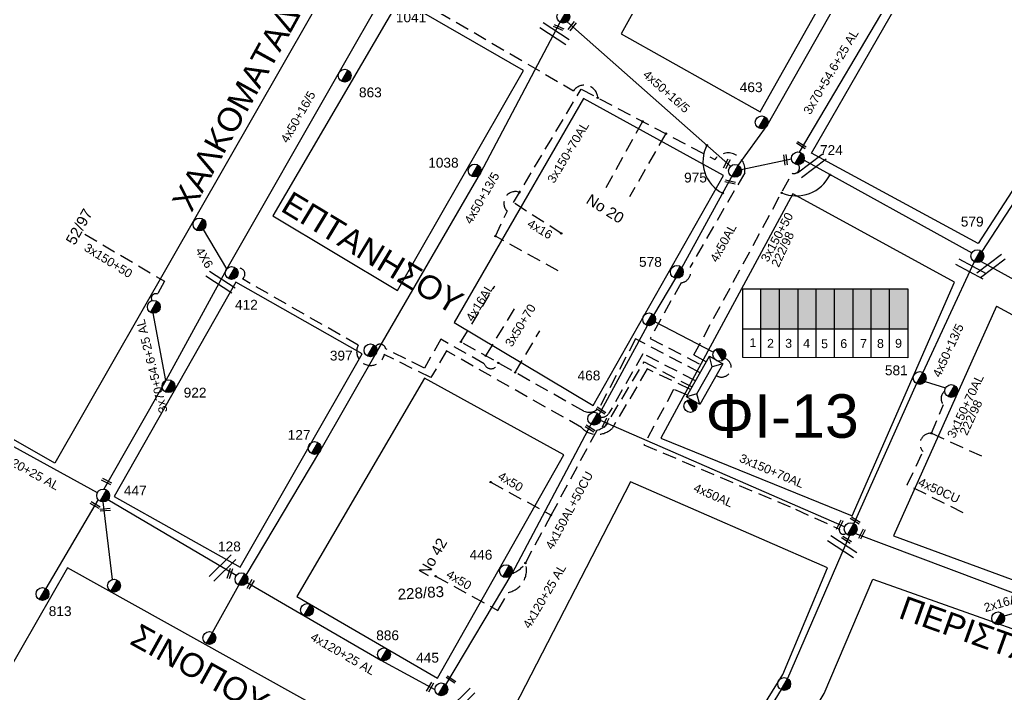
# Model space of a CAD drawing. Header units: millimetres. Extents: x 1421 to 7547, y 822 to 1873.
# Drawn here: x 6842.7 to 7024, y 1030.6 to 1154.7 of the extents above; entities that cross this region are included whole.
import ezdxf
from ezdxf.enums import TextEntityAlignment as Align

# ---------------------------------------------------------------- set-up
doc = ezdxf.new("R2010")
doc.units = ezdxf.units.MM
doc.linetypes.add('DASHED', pattern=[19.05, 12.7, -6.35])
doc.layers.get('0').update_dxf_attribs({"lineweight": 30})
for name, color, linetype, lineweight in [('2x16AL', 7, 'Continuous', 30), ('3x50+70', 7, 'Continuous', 30), ('4x150AL+50CU', 7, 'Continuous', 30), ('4x50+13_5', 7, 'Continuous', 30), ('4x50+16_5', 7, 'Continuous', 30), ('4x50AL', 7, 'Continuous', 30), ('Pillar OTE', 7, 'Continuous', 30), ('TEXT_ΚΑΛΩΔΙΩΝ', 7, 'Continuous', 30), ('Άγνωστο εναέριο καλώδιο', 7, 'Continuous', 30), ('Άγνωστο Υπόγειο Καλώδιο', 7, 'DASHED', 30), ('Γυμνά εναέρια ΧΤ (3Φ)   4x16AL', 7, 'Continuous', 30), ('Γυμνά εναέρια ΧΤ και ΦΟΠ (3Φ)   4x50+16AL', 7, 'Continuous', 30), ('Καλώδια ΧΤ   3x150+50CU', 7, 'DASHED', 30), ('Καλώδια ΧΤ   3x150+70AL', 7, 'DASHED', 30), ('Καλώδια ΧΤ   3x150AL+50CU', 7, 'DASHED', 30), ('Μηχανική τομή', 7, 'Continuous', 30), ('Στύλος ΦΜ', 7, 'Continuous', 30), ('Στύλος ΦΜ @ 1', 7, 'Continuous', 30), ('ΣΥΝ.ΚΑΛ4Χ6', 7, 'YPARXSK3X70+54', 30), ('Συνδέσεις', 7, 'Continuous', 30), ('Συνεστραμμένα ΧΤ   3x70+54.6+25 AL', 7, 'SYN_LINE', 30), ('Συνεστραμμένα ΧΤ  4x120+25 AL', 7, 'SYN_LINE', 30), ('Τομή', 7, 'Continuous', 30), ('Υποσταθμός εναέριος 2 στύλων', 7, 'Continuous', 30), ('Υποσταθμός πόλεως', 7, 'Continuous', 30), ('Υπόβαθρο ΔΕΗ', 7, 'Continuous', 30), ('Υπόγεια Καλώδια Δικτύου ΧΤ  4x16AL', 7, 'DASHED', 30)]:
    doc.layers.add(name, color=color, linetype=linetype, lineweight=lineweight)
doc.styles.add('arial', font='arial.ttf')
doc.styles.get("Standard").update_dxf_attribs({"font": 'arial.ttf'})
doc.linetypes.add('SYN_LINE', pattern='A,0.5,-0.0001,["/\\/\\/\\/",Standard,S=0.1,R=0,X=0,Y=-0.05],-0.25', length=0.7501)
doc.linetypes.add('YPARXSK3X70+54', pattern='A,2.5,[131,ltypeshp.shx,S=1,R=0,X=-9e-10,Y=0],-1e-11,[131,ltypeshp.shx,S=-1,R=180,X=2,Y=0],-4.1,[131,ltypeshp.shx,S=1,R=0,X=-0.1,Y=0],-1.9,2,0', length=10.5)

# ---------------------------------------------------------------- blocks, each defined once
blk = doc.blocks.new('ΥΠΑΡΧΩΝ ΤΣΙΜΕΝΤΕΝΙΟΣ ΣΤΥΛΟΣ')
at = {"layer": 'Στύλος ΦΜ'}
blk.add_hatch(color=7, dxfattribs=at).paths.add_polyline_path([(-1.29, -2.28, 0.574793), (2.62, 0, 0.268822), (1.3, 2.27)])
at = {"layer": 'Στύλος ΦΜ', "color": 7}
blk.add_line((-1.29, -2.28), (1.3, 2.27), dxfattribs=at)
blk.add_circle((0, 0), 2.62, dxfattribs=at)
at = {"layer": 'Στύλος ΦΜ', "flags": 4}
for tag, p in [('ΑΡΙΘΜΟΣ', (-4.68, 8.05)), ('ΤΥΠΟΣ', (-4.91, 3.03))]:
    blk.add_attdef(tag, p, '', height=4, dxfattribs=at)
blk = doc.blocks.new('ΜΗΧΑΝΙΚΗ ΤΟΜΗ')
at = {"layer": 'Μηχανική τομή', "lineweight": -3, "ltscale": 40}
for p, q in [((-3.78, 1.15), (3.8, 1.15)), ((3.8, -0.4), (-3.78, -0.4))]:
    blk.add_line(p, q, dxfattribs=at)
blk = doc.blocks.new('ΤΟΜΗ')
at = {"layer": 'Τομή', "lineweight": -3, "ltscale": 40}
for p, q in [((-11.37, 1.1), (11.37, 1.1)), ((11.37, -3.57), (-11.37, -3.57))]:
    blk.add_line(p, q, dxfattribs=at)
blk = doc.blocks.new('ΥΠΟΣΤΑΘΜΟΣ ΕΝΑΕΡΙΟΣ ΕΠΙ 2 ΣΤΥΛΩΝ')
at = {"layer": 'Υποσταθμός εναέριος 2 στύλων', "linetype": 'Continuous', "lineweight": -3}
for points in [[(-11.97, -2.11, 0.574793), (-8.45, -0.07, 0.268822), (-9.64, 1.98)], [(9.68, -2.15, 0.574793), (13.19, -0.1, 0.268822), (12.01, 1.95)]]:
    blk.add_hatch(color=256, dxfattribs=at).paths.add_polyline_path(points)
for p, q in [((-11.97, -2.11), (-9.64, 1.98)), ((9.68, -2.15), (12.01, 1.95))]:
    blk.add_line(p, q, dxfattribs=at)
for centre in [(-10.81, -0.07), (10.84, -0.1)]:
    blk.add_circle(centre, 2.36, dxfattribs=at)
at = {"layer": 'Υποσταθμός πόλεως', "linetype": 'Continuous', "lineweight": -3, "ltscale": 40}
blk.add_lwpolyline([(-8.57, 2.82), (8.57, 2.82), (8.57, -2.82), (-8.57, -2.82)], close=True, dxfattribs=at)
for points in [[(-5.75, 0), (-8.57, 2.82)], [(-8.57, -2.82), (-5.75, 0)], [(-5.75, 0), (5.75, 0)], [(5.75, 0), (8.57, 2.82)], [(8.57, -2.82), (5.75, 0)]]:
    blk.add_lwpolyline(points, dxfattribs=at)
at = {"layer": 'Υποσταθμός εναέριος 2 στύλων', "ltscale": 40, "flags": 1}
for tag, p in [('ΜΕΤΑΣΧΗΜΑΤΙΣΜΟΣ', (14.09, 2.51)), ('ΙΣΧΥΣ', (14.07, -0.28)), ('ΑΡΙΘΜΟΣ', (14.19, -3))]:
    blk.add_attdef(tag, p, '', height=1.8, dxfattribs=at)
blk = doc.blocks.new('_ΣΥΝΔΕΣΗ')
at = {"layer": 'Συνδέσεις', "linetype": 'SYN_LINE', "ltscale": 40}
blk.add_hatch(color=256, dxfattribs=at).paths.add_polyline_path([(0.5, -0.01, 1), (-0.5, -0.01, 1)])
at = {"layer": 'Συνδέσεις'}
blk.add_circle((0, -0.01), 0.5, dxfattribs=at)

msp = doc.modelspace()

# ---------------------------------------------------------------- hatches: boundary and pattern name
at = {"layer": 'Γυμνά εναέρια ΧΤ και ΦΟΠ (3Φ)   4x50+16AL', "lineweight": -2, "ltscale": 0.2}
h = msp.add_hatch(color=6, dxfattribs=at)
h.dxf.hatch_style = 1
h.paths.add_polyline_path([(7005.92, 1105.19), (7002.6, 1105.19), (7002.6, 1097.81), (7005.92, 1097.81)])
at = {"layer": 'Καλώδια ΧΤ   3x150+50CU', "linetype": 'DASHED', "lineweight": -3, "ltscale": 0.2}
h = msp.add_hatch(color=151, dxfattribs=at)
h.dxf.hatch_style = 1
h.paths.add_polyline_path([(6978.92, 1097.83), (6982.36, 1097.83), (6982.36, 1105.19), (6978.92, 1105.19)])
h = msp.add_hatch(color=30, dxfattribs=at)
h.dxf.hatch_style = 1
h.paths.add_polyline_path([(6982.36, 1097.83), (6985.8, 1097.83), (6985.8, 1105.19), (6982.36, 1105.19)])
h = msp.add_hatch(color=27, dxfattribs=at)
h.dxf.hatch_style = 1
h.paths.add_polyline_path([(6989.09, 1105.19), (6985.8, 1105.19), (6985.8, 1097.83), (6989.09, 1097.82)])
h = msp.add_hatch(color=85, dxfattribs=at)
h.dxf.hatch_style = 1
h.paths.add_polyline_path([(6992.48, 1097.82), (6992.48, 1105.19), (6989.09, 1105.19), (6989.09, 1097.82)])
h = msp.add_hatch(color=2, dxfattribs=at)
h.dxf.hatch_style = 1
h.paths.add_polyline_path([(6995.88, 1105.19), (6992.48, 1105.19), (6992.48, 1097.82), (6995.88, 1097.82)])
h = msp.add_hatch(color=5, dxfattribs=at)
h.dxf.hatch_style = 1
h.paths.add_polyline_path([(6999.21, 1105.19), (6995.88, 1105.19), (6995.88, 1097.82), (6999.21, 1097.81)])
h = msp.add_hatch(color=133, dxfattribs=at)
h.dxf.hatch_style = 1
h.paths.add_polyline_path([(6999.21, 1097.81), (7002.6, 1097.81), (7002.6, 1105.19), (6999.21, 1105.19)])

# ---------------------------------------------------------------- linework, layer by layer
at = {"layer": '2x16AL', "color": 30, "lineweight": -3, "ltscale": 0.2}
msp.add_lwpolyline([(7031.01, 1047.12), (7023.66, 1044.97)], dxfattribs=at)
at = {"layer": '3x50+70', "color": 2, "linetype": 'DASHED', "lineweight": -3, "ltscale": 0.2}
msp.add_lwpolyline([(6928.38, 1092.85), (6934.3, 1102.59)], dxfattribs=at)
at = {"layer": '4x150AL+50CU', "color": 27, "linetype": 'DASHED', "lineweight": -3, "ltscale": 0.2}
msp.add_lwpolyline([(6930.57, 1046.07), (6932.52, 1049.37, 0.445298), (6935.65, 1054.76), (6940.38, 1063.56), (6948.82, 1079.21, 0.269881), (6951.39, 1081.65), (6957.46, 1091.75), (6966.28, 1087.14)], format="xyb", dxfattribs=at)
msp.add_arc((6931.59, 1057.44), 4.86, 289.2525, 326.6263, dxfattribs=at)
at = {"layer": '4x50+13_5', "color": 2, "lineweight": -3, "ltscale": 0.2}
for points in [[(6884.35, 1052.56), (6897.89, 1075.28), (6908.3, 1093.5), (6927.39, 1126.44), (6942.03, 1154.19)], [(7019.4, 1110.23), (7041.5, 1098.07), (7054.64, 1091.32), (7072.79, 1081.68), (7084.91, 1075.85), (7101.79, 1069.38), (7117.21, 1062.59)]]:
    msp.add_lwpolyline(points, dxfattribs=at)
at = {"layer": '4x50+13_5', "color": 5, "lineweight": -3, "ltscale": 0.2}
for points in [[(7018.15, 1110.17), (7008.71, 1089.8)], [(7007.55, 1087.75), (6996.01, 1062.03)]]:
    msp.add_lwpolyline(points, dxfattribs=at)
at = {"layer": '4x50+13_5', "color": 1, "lineweight": -3, "ltscale": 0.2}
for points in [[(6995.2, 1059.85), (6983.81, 1033.55)], [(6982.64, 1031.5), (6967.45, 1006.7)]]:
    msp.add_lwpolyline(points, dxfattribs=at)
at = {"layer": '4x50+16_5', "color": 30, "lineweight": -3, "ltscale": 0.2}
msp.add_lwpolyline([(6916.4, 1169.85), (6909.67, 1159.55), (6901.43, 1145), (6880.75, 1108.86)], dxfattribs=at)
at = {"layer": '4x50+16_5', "color": 6, "lineweight": -3, "ltscale": 0.2}
msp.add_lwpolyline([(6943.3, 1154.26), (6973.37, 1127.74)], dxfattribs=at)
at = {"layer": '4x50+16_5', "color": 5, "lineweight": -3, "ltscale": 0.2}
msp.add_lwpolyline([(7029.97, 1128.04), (7019.55, 1112.04)], dxfattribs=at)
at = {"layer": '4x50+16_5', "color": 151, "lineweight": -3, "ltscale": 0.2}
msp.add_lwpolyline([(6880.75, 1108.86), (6869.58, 1088.35), (6858.14, 1068.35)], dxfattribs=at)
at = {"layer": '4x50+16_5', "color": 2, "lineweight": -3, "ltscale": 0.2}
msp.add_lwpolyline([(6878.14, 1042.01), (6883, 1050.7)], dxfattribs=at)
at = {"layer": '4x50AL', "color": 5, "lineweight": -3, "ltscale": 0.2}
msp.add_lwpolyline([(6974.75, 1127.89), (6980.1, 1135.22), (6998.87, 1168.41), (7014.67, 1196.63), (7028.24, 1222.02)], dxfattribs=at)
at = {"layer": '4x50AL', "color": 6, "lineweight": -3, "ltscale": 0.2}
for points in [[(6964.41, 1109.03), (6973.59, 1125.84)], [(6959.28, 1100.36), (6963.29, 1107.14)]]:
    msp.add_lwpolyline(points, dxfattribs=at)
at = {"layer": '4x50AL', "color": 30, "lineweight": -3, "ltscale": 0.2}
msp.add_lwpolyline([(6994.33, 1061.42), (6949.43, 1080.97)], dxfattribs=at)
at = {"layer": '4x50AL', "color": 27, "linetype": 'DASHED', "lineweight": -3, "ltscale": 0.2}
for points in [[(6929.27, 1069.66), (6940.38, 1063.56)], [(6919.14, 1052.33), (6930.57, 1046.07)]]:
    msp.add_lwpolyline(points, dxfattribs=at)
at = {"layer": '4x50AL', "color": 5, "linetype": 'DASHED', "lineweight": -3, "ltscale": 0.2}
msp.add_lwpolyline([(7016.12, 1064.02), (7005.81, 1069.13)], dxfattribs=at)
at = {"layer": 'Pillar OTE', "lineweight": -3, "ltscale": 40}
for points in [[(6975.59, 1092.55), (6975.59, 1105.19), (7005.92, 1105.19), (7005.92, 1092.52), (6975.59, 1092.55)], [(6978.92, 1092.55), (6978.92, 1105.19)], [(6982.36, 1092.55), (6982.36, 1105.19)], [(6985.8, 1092.54), (6985.8, 1105.19)], [(6989.09, 1092.54), (6989.09, 1105.19)], [(6992.48, 1092.54), (6992.48, 1105.19)], [(6995.88, 1092.53), (6995.88, 1105.19)], [(6999.21, 1092.53), (6999.21, 1105.19)], [(7002.6, 1092.53), (7002.6, 1105.19)], [(6975.59, 1097.84), (7005.92, 1097.81)]]:
    msp.add_lwpolyline(points, dxfattribs=at)
at = {"layer": 'Άγνωστο εναέριο καλώδιο', "color": 5, "lineweight": -3, "ltscale": 0.2}
msp.add_lwpolyline([(6975.32, 1127.1), (6984.57, 1129.07)], dxfattribs=at)
at = {"layer": 'Άγνωστο εναέριο καλώδιο', "color": 133, "lineweight": -3, "ltscale": 0.2}
msp.add_lwpolyline([(6986.86, 1128.81), (7017.72, 1111.8)], dxfattribs=at)
at = {"layer": 'Άγνωστο εναέριο καλώδιο', "color": 30, "lineweight": -3, "ltscale": 0.2}
msp.add_lwpolyline([(6996.3, 1060.22), (7031.01, 1047.12), (7060.69, 1036.19)], dxfattribs=at)
at = {"layer": 'Άγνωστο Υπόγειο Καλώδιο', "color": 85, "lineweight": -3, "ltscale": 0.2}
for points in [[(6957.2, 1135.98), (6950.05, 1123.07)], [(6961.47, 1133.72), (6954.81, 1122.12)]]:
    msp.add_lwpolyline(points, dxfattribs=at)
at = {"layer": 'Γυμνά εναέρια ΧΤ (3Φ)   4x16AL', "color": 5, "lineweight": -3, "ltscale": 0.2}
msp.add_lwpolyline([(7009.13, 1088.16), (7012.89, 1086.97)], dxfattribs=at)
at = {"layer": 'Καλώδια ΧΤ   3x150+50CU', "color": 133, "lineweight": -3, "ltscale": 0.2}
msp.add_lwpolyline([(6968.9, 1091.79), (6966.62, 1093.02), (6984.67, 1126.43, 0.708135), (6985.86, 1128.01, -2.800614)], format="xyb", dxfattribs=at)
at = {"layer": 'Καλώδια ΧΤ   3x150+50CU', "color": 6, "linetype": 'DASHED', "lineweight": -3, "ltscale": 0.2}
msp.add_arc((6971.7, 1090.74), 1.78, 236.1316, 71.1462, dxfattribs=at)
at = {"layer": 'Καλώδια ΧΤ   3x150+70AL', "color": 85, "lineweight": -3, "ltscale": 0.2}
for points in [[(6916.85, 1168.26), (6913.05, 1159.97), (6944.48, 1141.61, -0.702678), (6948.96, 1140.32, 1.269375)], [(6933.44, 1121.04), (6945.93, 1141.92), (6970.47, 1128.98, -0.782998), (6975.96, 1126.53), (6965.89, 1109.12, -0.500029), (6964.26, 1106.29), (6958.6, 1096.08), (6968.44, 1090.96)], [(6930.13, 1114.86), (6932.32, 1119.43, -0.803734), (6934.57, 1122.93, 1.81407)]]:
    msp.add_lwpolyline(points, format="xyb", dxfattribs=at)
at = {"layer": 'Καλώδια ΧΤ   3x150+70AL', "color": 5, "lineweight": -3, "ltscale": 0.2}
for points in [[(6965.46, 1085.66), (6962.89, 1086.67), (6957.43, 1076.51), (6985.32, 1064.65), (6993.37, 1060.98, 0.721251), (6994.55, 1060.22, -2.083768)], [(7010.27, 1078.63), (7012.47, 1083.89, -0.431022), (7012.75, 1086.4, 17.908126)], [(7005.81, 1069.13), (7008.74, 1075.27, -0.681343), (7010.27, 1078.63)]]:
    msp.add_lwpolyline(points, format="xyb", dxfattribs=at)
msp.add_lwpolyline([(7010.27, 1078.63), (7019.49, 1074.45)], dxfattribs=at)
at = {"layer": 'Καλώδια ΧΤ   3x150AL+50CU', "color": 151, "lineweight": -3, "ltscale": 0.2}
for points in [[(6854.68, 1115.23), (6869.29, 1106.59), (6868.03, 1104.21, 0.793134), (6867.06, 1103.01, -2.167386)], [(6966.02, 1086.67), (6958.04, 1090.46), (6951.59, 1079.51, -0.416634), (6945.94, 1079.69), (6921.13, 1093.8), (6918.28, 1088.87), (6909.71, 1093.11, -1.138066), (6904.92, 1094.83), (6883.65, 1107.01, 0.909588), (6882.53, 1108.89, -0.460541)]]:
    msp.add_lwpolyline(points, format="xyb", dxfattribs=at)
at = {"layer": 'Καλώδια ΧΤ   3x150AL+50CU', "color": 2, "lineweight": -3, "ltscale": 0.2}
for points in [[(6930.66, 1091.56, -0.769007), (6928.1, 1091.4), (6920.13, 1095.92), (6917.08, 1090.6), (6909.97, 1094.16, 0.643251), (6908.1, 1094.61)], [(6967.76, 1089.76), (6955.89, 1095.99), (6949.45, 1083.75, -0.393142), (6946.42, 1082.69), (6923.8, 1095.43)]]:
    msp.add_lwpolyline(points, format="xyb", dxfattribs=at)
at = {"layer": 'Καλώδια ΧΤ   3x150AL+50CU', "color": 30, "lineweight": -3, "ltscale": 0.2}
msp.add_lwpolyline([(6966.93, 1088.28), (6957.26, 1093.24), (6951, 1082.33, -0.311797), (6949.45, 1081.59, -4.371911)], format="xyb", dxfattribs=at)
at = {"layer": 'ΣΥΝ.ΚΑΛ4Χ6', "color": 30, "linetype": 'SYN_LINE', "lineweight": -3, "ltscale": 20}
msp.add_lwpolyline([(6880.75, 1108.86), (6876.49, 1116.1)], dxfattribs=at)
at = {"layer": 'Συνεστραμμένα ΧΤ   3x70+54.6+25 AL', "color": 5, "lineweight": -3, "ltscale": 20}
msp.add_lwpolyline([(7003.66, 1160.25), (6986, 1130.33)], dxfattribs=at)
at = {"layer": 'Συνεστραμμένα ΧΤ   3x70+54.6+25 AL', "color": 151, "lineweight": -3, "ltscale": 15}
msp.add_lwpolyline([(6869.58, 1088.35), (6867.22, 1100.7)], dxfattribs=at)
at = {"layer": 'Συνεστραμμένα ΧΤ  4x120+25 AL', "color": 6, "lineweight": -3, "ltscale": 15}
msp.add_lwpolyline([(6959.48, 1099.13), (6970.21, 1093.53)], dxfattribs=at)
at = {"layer": 'Συνεστραμμένα ΧΤ  4x120+25 AL', "color": 6, "lineweight": -3, "ltscale": 20}
msp.add_lwpolyline([(6949.22, 1082.05), (6958.09, 1098.45)], dxfattribs=at)
at = {"layer": 'Συνεστραμμένα ΧΤ  4x120+25 AL', "color": 151, "lineweight": -3, "ltscale": 20}
for points in [[(6856.99, 1067.7), (6832.29, 1081.22)], [(6857.12, 1066.46), (6847.48, 1050.11)], [(6882.51, 1052.48), (6858.93, 1066.39)], [(6858, 1066), (6859.72, 1051.73)]]:
    msp.add_lwpolyline(points, dxfattribs=at)
at = {"layer": 'Συνεστραμμένα ΧΤ  4x120+25 AL', "color": 27, "lineweight": -3, "ltscale": 20}
for points in [[(6921.03, 1032.37), (6933.19, 1052.85), (6947.72, 1080.28)], [(6884.49, 1051.21), (6894.93, 1045.13), (6909.07, 1036.94), (6919.01, 1031.5)]]:
    msp.add_lwpolyline(points, dxfattribs=at)
at = {"layer": 'Υπόβαθρο ΔΕΗ', "lineweight": -3, "ltscale": 0.2}
for points in [[(6953.28, 1152.04), (6978.81, 1137.75), (7032.08, 1232.42), (7031.06, 1238.32), (6972.16, 1235.1), (6972.54, 1186.83)], [(6922.55, 1098.97), (6948.12, 1083.74), (6972.07, 1126.05), (6946.31, 1140.18)], [(6893.64, 1048.64), (6919.48, 1033.63), (6942.72, 1074.64), (6917.13, 1088.76)]]:
    msp.add_lwpolyline(points, close=True, dxfattribs=at)
for points in [[(7077.86, 1202.34), (7066.36, 1169.2), (7057.08, 1172.64), (7018.85, 1113.5), (6988.26, 1130.12), (7037.66, 1216.1), (7077.86, 1202.34)], [(6806.69, 1097.39), (6859.42, 1188.68), (6901.46, 1164.66), (6849.16, 1073.15), (6806.69, 1097.39)], [(6889.26, 1118.62), (6912.16, 1104.89), (6935.33, 1145.35), (6912.51, 1158.49), (6889.26, 1118.62)], [(7014.52, 1106.41), (6984.79, 1122.62), (6960.56, 1077.75), (6995.72, 1063.47), (7014.52, 1106.41)], [(6860.05, 1067.03), (6883.25, 1054.02), (6905.66, 1093.25), (6882.42, 1106.38), (6860.05, 1067.03)], [(7022.25, 1102.01), (7003.29, 1059.74), (7062.88, 1037.81), (7105.27, 1058.38), (7104.82, 1062.98)], [(7022.25, 1102.01), (7074.63, 1073.65)], [(6991.18, 1053.9), (6954.95, 1069.67), (6932.62, 1026.32), (6966.29, 1007.36), (6982.97, 1034.28), (6991.18, 1053.9)], [(6896.97, 994.63), (6911.49, 1020.5), (6851.48, 1053.91), (6837.01, 1028.78), (6896.97, 994.63)], [(6999.53, 1051.81), (7047.87, 1034.66), (7047.42, 1030.37), (6980.43, 1000.71), (6974.48, 1003.94), (6990.59, 1030.81), (6999.53, 1051.81)]]:
    msp.add_lwpolyline(points, dxfattribs=at)
at = {"layer": 'Υπόβαθρο ΔΕΗ', "lineweight": -3}
for centre, radius, start, end in [((6974.69, 1128.58), 6.41, 152.1548, 244.4767), ((6985.45, 1129.15), 6.87, 246.6906, 334.3242)]:
    msp.add_arc(centre, radius, start, end, dxfattribs=at)
at = {"layer": 'Υπόγεια Καλώδια Δικτύου ΧΤ  4x16AL', "color": 85, "lineweight": -3, "ltscale": 0.2}
for points in [[(6942.25, 1115.36), (6933.44, 1121.04)], [(6941.68, 1108.5), (6930.13, 1114.86)]]:
    msp.add_lwpolyline(points, dxfattribs=at)
at = {"layer": 'Υπόγεια Καλώδια Δικτύου ΧΤ  4x16AL', "color": 2, "lineweight": -3, "ltscale": 0.2}
for points in [[(6923.8, 1095.43), (6930.04, 1105.71)], [(6933.77, 1089.81), (6938.3, 1097.49)]]:
    msp.add_lwpolyline(points, dxfattribs=at)

# ---------------------------------------------------------------- block references
at = {"layer": 'Μηχανική τομή', "lineweight": -3}
for p, xscale, yscale, zscale, rotation in [((6941.8, 1153.3), 0.2499999999999189, 0.2499999999999189, 0.2499999999999189, 156.6879233089677), ((6944.32, 1153.43), 0.2499999999999188, 0.2499999999999188, 0.2499999999999188, 51.59934412243904), ((6986.33, 1131.53), 0.249999999999919, 0.249999999999919, 0.249999999999919, 328.0414399971027), ((6983.38, 1128.88), 0.249999999999919, 0.249999999999919, 0.249999999999919, 277.8787780508807), ((6972.77, 1128.12), 0.2499999999999188, 0.2499999999999188, 0.2499999999999188, 63.14952563182496), ((6973.32, 1124.92), 0.2499999999999188, 0.2499999999999188, 0.2499999999999188, 167.7487588859244), ((6949.5, 1082.73), 0.249999999999919, 0.249999999999919, 0.249999999999919, 328.0414399971027), ((6950.31, 1080.6), 0.249999999999919, 0.249999999999919, 0.249999999999919, 243.5765287944592), ((6947.49, 1079.42), 0.249999999999919, 0.249999999999919, 0.249999999999919, 328.0414399971027), ((6858.62, 1069.68), 0.2499999999999188, 0.2499999999999188, 0.2499999999999188, 333.6630747821835), ((6856.52, 1065.35), 0.2499999999999188, 0.2499999999999188, 0.2499999999999188, 330.4245500741713), ((6858.42, 1064.47), 0.2499999999999188, 0.2499999999999188, 0.2499999999999188, 4.936115681693492), ((6993.34, 1061.83), 0.249999999999919, 0.249999999999919, 0.249999999999919, 243.5765287944592), ((6996.23, 1062.53), 0.249999999999919, 0.249999999999919, 0.249999999999919, 328.0414399971027), ((6997.44, 1060.15), 0.249999999999919, 0.249999999999919, 0.249999999999919, 243.5765287944592), ((6994.62, 1058.97), 0.249999999999919, 0.249999999999919, 0.249999999999919, 328.0414399971027), ((6881.44, 1052.81), 0.2499999999999188, 0.2499999999999188, 0.2499999999999188, 70.95536246287456), ((6885.07, 1050.91), 0.2499999999999188, 0.2499999999999188, 0.2499999999999188, 239.8531649177363), ((6922.03, 1033.42), 0.2499999999999188, 0.2499999999999188, 0.2499999999999188, 145.9490800171554), ((6918.04, 1031.99), 0.2499999999999188, 0.2499999999999188, 0.2499999999999188, 239.8531649177363)]:
    msp.add_blockref('ΜΗΧΑΝΙΚΗ ΤΟΜΗ', p, dxfattribs=dict(at, xscale=xscale, yscale=yscale, zscale=zscale, rotation=rotation))
at = {"layer": 'Στύλος ΦΜ @ 1', "lineweight": -3, "ltscale": 40}
ref = msp.add_blockref('ΥΠΑΡΧΩΝ ΤΣΙΜΕΝΤΕΝΙΟΣ ΣΤΥΛΟΣ', (6942.61, 1155.21), dxfattribs=dict(at, xscale=0.4499999999998181, yscale=0.4499999999998181, zscale=0.4499999999998181))
ref.add_attrib('ΤΥΠΟΣ', '395', (6937.95, 1162.4), dxfattribs={"layer": 'Στύλος ΦΜ', "height": 1.8, "flags": 4})
ref = msp.add_blockref('ΥΠΑΡΧΩΝ ΤΣΙΜΕΝΤΕΝΙΟΣ ΣΤΥΛΟΣ', (6910.57, 1158.79), dxfattribs=dict(at, xscale=0.4499999999998181, yscale=0.4499999999998181, zscale=0.4499999999998181))
ref.add_attrib('ΤΥΠΟΣ', '1041', (6911.84, 1154.2), dxfattribs={"layer": 'Στύλος ΦΜ', "height": 1.8, "flags": 4})
ref = msp.add_blockref('ΥΠΑΡΧΩΝ ΤΣΙΜΕΝΤΕΝΙΟΣ ΣΤΥΛΟΣ', (6902.44, 1144.39), dxfattribs=dict(at, xscale=0.4499999999998181, yscale=0.4499999999998181, zscale=0.4499999999998181))
ref.add_attrib('ΤΥΠΟΣ', '863', (6905.06, 1140.4), dxfattribs={"layer": 'Στύλος ΦΜ', "height": 1.8, "flags": 4})
ref = msp.add_blockref('ΥΠΑΡΧΩΝ ΤΣΙΜΕΝΤΕΝΙΟΣ ΣΤΥΛΟΣ', (6979.08, 1135.81), dxfattribs=dict(at, xscale=0.4499999999998181, yscale=0.4499999999998181, zscale=0.4499999999998181))
ref.add_attrib('ΤΥΠΟΣ', '463', (6975.05, 1141.35), dxfattribs={"layer": 'Στύλος ΦΜ', "height": 1.8, "flags": 4})
ref = msp.add_blockref('ΥΠΑΡΧΩΝ ΤΣΙΜΕΝΤΕΝΙΟΣ ΣΤΥΛΟΣ', (6985.74, 1129.18), dxfattribs=dict(at, xscale=0.4499999999998181, yscale=0.4499999999998181, zscale=0.4499999999998181))
ref.add_attrib('ΤΥΠΟΣ', '724', (6989.79, 1129.8), dxfattribs={"layer": 'Στύλος ΦΜ', "height": 1.8, "flags": 4})
ref = msp.add_blockref('ΥΠΑΡΧΩΝ ΤΣΙΜΕΝΤΕΝΙΟΣ ΣΤΥΛΟΣ', (6926.32, 1126.93), dxfattribs=dict(at, xscale=0.4499999999998181, yscale=0.4499999999998181, zscale=0.4499999999998181))
ref.add_attrib('ΤΥΠΟΣ', '1038', (6917.79, 1127.47), dxfattribs={"layer": 'Στύλος ΦΜ', "height": 1.8, "flags": 4})
ref = msp.add_blockref('ΥΠΑΡΧΩΝ ΤΣΙΜΕΝΤΕΝΙΟΣ ΣΤΥΛΟΣ', (6974.17, 1126.87), dxfattribs=dict(at, xscale=0.4499999999998181, yscale=0.4499999999998181, zscale=0.4499999999998181))
ref.add_attrib('ΤΥΠΟΣ', '975', (6964.82, 1124.74), dxfattribs={"layer": 'Στύλος ΦΜ', "height": 1.8, "flags": 4})
at = {"layer": 'Στύλος ΦΜ @ 1', "lineweight": -3, "ltscale": 40, "xscale": 0.4499999999998181, "yscale": 0.4499999999998181, "zscale": 0.4499999999998181}
for p in [(6875.75, 1117.02), (6867.35, 1101.87), (6958.39, 1099.59), (7013.92, 1086.4), (6995.43, 1061), (6860.05, 1050.6), (6895.51, 1046.15), (7022.54, 1044.6), (6877.56, 1040.99), (6983.22, 1032.53)]:
    msp.add_blockref('ΥΠΑΡΧΩΝ ΤΣΙΜΕΝΤΕΝΙΟΣ ΣΤΥΛΟΣ', p, dxfattribs=at)
at = {"layer": 'Στύλος ΦΜ @ 1', "lineweight": -3, "ltscale": 40}
ref = msp.add_blockref('ΥΠΑΡΧΩΝ ΤΣΙΜΕΝΤΕΝΙΟΣ ΣΤΥΛΟΣ', (7018.73, 1111.2), dxfattribs=dict(at, xscale=0.4499999999998181, yscale=0.4499999999998181, zscale=0.4499999999998181))
ref.add_attrib('ΤΥΠΟΣ', '579', (7015.68, 1116.64), dxfattribs={"layer": 'Στύλος ΦΜ', "height": 1.8, "flags": 4})
ref = msp.add_blockref('ΥΠΑΡΧΩΝ ΤΣΙΜΕΝΤΕΝΙΟΣ ΣΤΥΛΟΣ', (6963.49, 1108.3), dxfattribs=dict(at, xscale=0.4499999999998181, yscale=0.4499999999998181, zscale=0.4499999999998181))
ref.add_attrib('ΤΥΠΟΣ', '578', (6956.53, 1109.24), dxfattribs={"layer": 'Στύλος ΦΜ', "height": 1.8, "flags": 4})
ref = msp.add_blockref('ΥΠΑΡΧΩΝ ΤΣΙΜΕΝΤΕΝΙΟΣ ΣΤΥΛΟΣ', (6881.66, 1108.1), dxfattribs=dict(at, xscale=0.4499999999998181, yscale=0.4499999999998181, zscale=0.4499999999998181))
ref.add_attrib('ΤΥΠΟΣ', '412', (6882.27, 1101.36), dxfattribs={"layer": 'Στύλος ΦΜ', "height": 1.8, "flags": 4})
ref = msp.add_blockref('ΥΠΑΡΧΩΝ ΤΣΙΜΕΝΤΕΝΙΟΣ ΣΤΥΛΟΣ', (6907.18, 1093.87), dxfattribs=dict(at, xscale=0.4499999999998181, yscale=0.4499999999998181, zscale=0.4499999999998181))
ref.add_attrib('ΤΥΠΟΣ', '397', (6899.71, 1092.01), dxfattribs={"layer": 'Στύλος ΦΜ', "height": 1.8, "flags": 4})
ref = msp.add_blockref('ΥΠΑΡΧΩΝ ΤΣΙΜΕΝΤΕΝΙΟΣ ΣΤΥΛΟΣ', (6948.3, 1081.3), dxfattribs=dict(at, xscale=0.4499999999998181, yscale=0.4499999999998181, zscale=0.4499999999998181))
ref.add_attrib('ΤΥΠΟΣ', '468', (6945.24, 1088.35), dxfattribs={"layer": 'Στύλος ΦΜ', "height": 1.8, "flags": 4})
ref = msp.add_blockref('ΥΠΑΡΧΩΝ ΤΣΙΜΕΝΤΕΝΙΟΣ ΣΤΥΛΟΣ', (7008.13, 1088.78), dxfattribs=dict(at, xscale=0.4499999999998181, yscale=0.4499999999998181, zscale=0.4499999999998181))
ref.add_attrib('ΤΥΠΟΣ', '581', (7001.73, 1089.3), dxfattribs={"layer": 'Στύλος ΦΜ', "height": 1.8, "flags": 4})
ref = msp.add_blockref('ΥΠΑΡΧΩΝ ΤΣΙΜΕΝΤΕΝΙΟΣ ΣΤΥΛΟΣ', (6870.05, 1087.28), dxfattribs=dict(at, xscale=0.4499999999998181, yscale=0.4499999999998181, zscale=0.4499999999998181))
ref.add_attrib('ΤΥΠΟΣ', '922', (6872.84, 1085.2), dxfattribs={"layer": 'Στύλος ΦΜ', "height": 1.8, "flags": 4})
ref = msp.add_blockref('ΥΠΑΡΧΩΝ ΤΣΙΜΕΝΤΕΝΙΟΣ ΣΤΥΛΟΣ', (6896.91, 1075.93), dxfattribs=dict(at, xscale=0.4499999999998181, yscale=0.4499999999998181, zscale=0.4499999999998181))
ref.add_attrib('ΤΥΠΟΣ', '127', (6891.96, 1077.43), dxfattribs={"layer": 'Στύλος ΦΜ', "height": 1.8, "flags": 4})
ref = msp.add_blockref('ΥΠΑΡΧΩΝ ΤΣΙΜΕΝΤΕΝΙΟΣ ΣΤΥΛΟΣ', (6858.05, 1067.18), dxfattribs=dict(at, xscale=0.4499999999998181, yscale=0.4499999999998181, zscale=0.4499999999998181))
ref.add_attrib('ΤΥΠΟΣ', '447', (6861.85, 1067.19), dxfattribs={"layer": 'Στύλος ΦΜ', "height": 1.8, "flags": 4})
ref = msp.add_blockref('ΥΠΑΡΧΩΝ ΤΣΙΜΕΝΤΕΝΙΟΣ ΣΤΥΛΟΣ', (6883.46, 1051.79), dxfattribs=dict(at, xscale=0.4499999999998181, yscale=0.4499999999998181, zscale=0.4499999999998181))
ref.add_attrib('ΤΥΠΟΣ', '128', (6879.15, 1056.92), dxfattribs={"layer": 'Στύλος ΦΜ', "height": 1.8, "flags": 4})
ref = msp.add_blockref('ΥΠΑΡΧΩΝ ΤΣΙΜΕΝΤΕΝΙΟΣ ΣΤΥΛΟΣ', (6932.1, 1053.28), dxfattribs=dict(at, xscale=0.4499999999998181, yscale=0.4499999999998181, zscale=0.4499999999998181))
ref.add_attrib('ΤΥΠΟΣ', '446', (6925.39, 1055.39), dxfattribs={"layer": 'Στύλος ΦΜ', "height": 1.8, "flags": 4})
ref = msp.add_blockref('ΥΠΑΡΧΩΝ ΤΣΙΜΕΝΤΕΝΙΟΣ ΣΤΥΛΟΣ', (6846.89, 1049.09), dxfattribs=dict(at, xscale=0.4499999999998181, yscale=0.4499999999998181, zscale=0.4499999999998181))
ref.add_attrib('ΤΥΠΟΣ', '813', (6848.04, 1045.02), dxfattribs={"layer": 'Στύλος ΦΜ', "height": 1.8, "flags": 4})
ref = msp.add_blockref('ΥΠΑΡΧΩΝ ΤΣΙΜΕΝΤΕΝΙΟΣ ΣΤΥΛΟΣ', (6909.65, 1037.97), dxfattribs=dict(at, xscale=0.4499999999998181, yscale=0.4499999999998181, zscale=0.4499999999998181))
ref.add_attrib('ΤΥΠΟΣ', '886', (6908.23, 1040.58), dxfattribs={"layer": 'Στύλος ΦΜ', "height": 1.8, "flags": 4})
ref = msp.add_blockref('ΥΠΑΡΧΩΝ ΤΣΙΜΕΝΤΕΝΙΟΣ ΣΤΥΛΟΣ', (6920.19, 1031.54), dxfattribs=dict(at, xscale=0.4499999999998181, yscale=0.4499999999998181, zscale=0.4499999999998181))
ref.add_attrib('ΤΥΠΟΣ', '445', (6915.57, 1036.47), dxfattribs={"layer": 'Στύλος ΦΜ', "height": 1.8, "flags": 4})
at = {"layer": 'Συνδέσεις', "lineweight": -3, "xscale": 0.25, "yscale": 0.25, "zscale": 0.25}
for p in [(6948.96, 1140.32), (6957.2, 1135.98), (6961.47, 1133.72), (6969.02, 1131.58), (6991.65, 1126.17), (6934.57, 1122.93), (6971.93, 1122.8), (6982.74, 1122.84), (6942.25, 1115.37), (6930.13, 1114.87), (6923.8, 1095.43), (6928.38, 1092.85), (6930.67, 1091.56), (6933.77, 1089.81), (7010.27, 1078.63), (6929.27, 1069.66), (6940.38, 1063.57), (6935.65, 1054.76), (6919.14, 1052.34)]:
    msp.add_blockref('_ΣΥΝΔΕΣΗ', p, dxfattribs=at)
at = {"layer": 'Τομή', "lineweight": -3, "xscale": 0.2499999999998872, "yscale": 0.2499999999998872, "zscale": 0.2499999999998872}
for p, rotation in [((6941.17, 1152.34), 326.7096843790247), ((6988.49, 1127.53), 216.9577471388967), ((7021.41, 1109.13), 216.9577471388967), ((7017.4, 1108.57), 151.8713715521613), ((6879.81, 1106.67), 326.7096843790247), ((6993.71, 1057.52), 146.961090755393), ((6879.77, 1054.07), 44.60475451246387), ((6923.69, 1029.57), 44.60475451246387)]:
    msp.add_blockref('ΤΟΜΗ', p, dxfattribs=dict(at, rotation=rotation))
at = {"layer": 'Υποσταθμός εναέριος 2 στύλων', "lineweight": -3, "xscale": 0.4999999999999998, "yscale": 0.4999999999999998, "zscale": 0.4999999999999998, "rotation": 60.66271226689057}
msp.add_blockref('ΥΠΟΣΤΑΘΜΟΣ ΕΝΑΕΡΙΟΣ ΕΠΙ 2 ΣΤΥΛΩΝ', (6968.59, 1088.36), dxfattribs=at)

# ---------------------------------------------------------------- texts
at = {"lineweight": -3, "ltscale": 40, "char_height": 4, "width": 51.144, "attachment_point": 1, "style": 'arial'}
for s, insert, rotation in [('{\\H1.083x;ΧΑΛΚΟΜΑΤΑΔΩΝ}', (6870.5, 1121.18), 61.1653), ('{\\H1.083x;ΕΠΤΑΝΗΣΟΥ}', (6892.69, 1123.32), 328.86), ('{\\H1.083x;ΠΕΡΙΣΤΑΣΕΩΣ}', (7005.49, 1048.82), 340.2685), ('{\\H1.083x;ΣΙΝΟΠΟΥΛΟΥ}', (6864.79, 1043.8), 331.0241)]:
    msp.add_mtext(s, dxfattribs=dict(at, insert=insert, rotation=rotation))
at = {"lineweight": -3, "ltscale": 30, "char_height": 1.63, "width": 11.2573, "attachment_point": 1}
for s, insert in [('1', (6976.84, 1096.11)), ('2', (6980.07, 1095.98)), ('3', (6983.4, 1095.98)), ('4', (6986.71, 1095.98)), ('5', (6990.01, 1095.9)), ('6', (6993.53, 1095.93)), ('7', (6997.16, 1095.93)), ('8', (7000.27, 1095.95)), ('9', (7003.6, 1095.98))]:
    msp.add_mtext(s, dxfattribs=dict(at, insert=insert))
at = {"layer": 'TEXT_ΚΑΛΩΔΙΩΝ', "lineweight": -3, "ltscale": 0.2}
for s, rotation, p in [('3x70+54.6+25 AL', 59.4491, (6991.81, 1145.08)), ('4x50+16/5', 318.5866, (6961.58, 1141.47)), ('4x50+16/5', 60.2215, (6893.86, 1136.8)), ('3x150+70AL', 59.0992, (6943.49, 1130.28)), ('4x50+13/5', 59.9102, (6927.64, 1121.89)), ('3x150+50', 61.4225, (6981.89, 1114.69)), ('4x16', 329.2402, (6938.33, 1116.16)), ('4x50AL', 61.3799, (6972.01, 1113.63)), ('3x150+50', 328.0733, (6859, 1110.39)), ('4Χ6', 300.5002, (6876.65, 1110.9)), ('4x16AL', 58.7459, (6927.25, 1102.67)), ('3x50+70', 58.7035, (6934.73, 1098.48)), ('3x70+54.6+25 AL', 104.004, (6866.99, 1090.98)), ('4x50+13/5', 65.153, (7013.35, 1093.86)), ('3x150+70AL', 64.5317, (7016.52, 1083.61)), ('4x120+25 AL', 331.3188, (6843.99, 1071.97)), ('3x150+70AL', 336.9578, (6980.94, 1071.72)), ('4x150AL+50CU', 61.6522, (6943.7, 1064.46)), ('4x50', 329.2402, (6932.93, 1069.75)), ('4x50CU', 335.4381, (7011.68, 1068.12)), ('4x50AL', 336.4662, (6970.2, 1067.23)), ('4x120+25 AL', 59.2876, (6939.14, 1048.67)), ('4x50', 329.2402, (6923.45, 1051.69)), ('2x16AL', 16.2684, (7023.61, 1047.56)), ('4x120+25 AL', 329.9434, (6902.12, 1038.08))]:
    msp.add_text(s, height=1.6, rotation=rotation, dxfattribs=at).set_placement(p, align=Align.MIDDLE_CENTER)
at = {"layer": 'Υπόβαθρο ΔΕΗ', "lineweight": -3, "attachment_point": 1}
for s, insert, char_height, rotation in [('Νο 20', (6947.69, 1122.74), 2, 327.9897), ('52/97', (6851.06, 1114.03), 2, 60.968), ('222/98', (6980.76, 1109.7), 1.6, 65), ('222/98', (7015.37, 1078.77), 1.6, 65), ('Νο 42', (6915.93, 1053.14), 2, 60.2307), ('228/83', (6912.1, 1050.01), 2, 3.6422)]:
    msp.add_mtext_dynamic_manual_height_columns(s, width=17.2548, gutter_width=12.5, heights=[0], dxfattribs=dict(at, insert=insert, char_height=char_height, rotation=rotation))
at = {"layer": 'Υπόβαθρο ΔΕΗ', "lineweight": -3, "insert": (6968.76, 1085.8), "char_height": 8, "attachment_point": 1}
msp.add_mtext_dynamic_manual_height_columns('ΦΙ-13', width=30.8332, gutter_width=12.5, heights=[0], dxfattribs=at)

doc.saveas('drawing.dxf')
